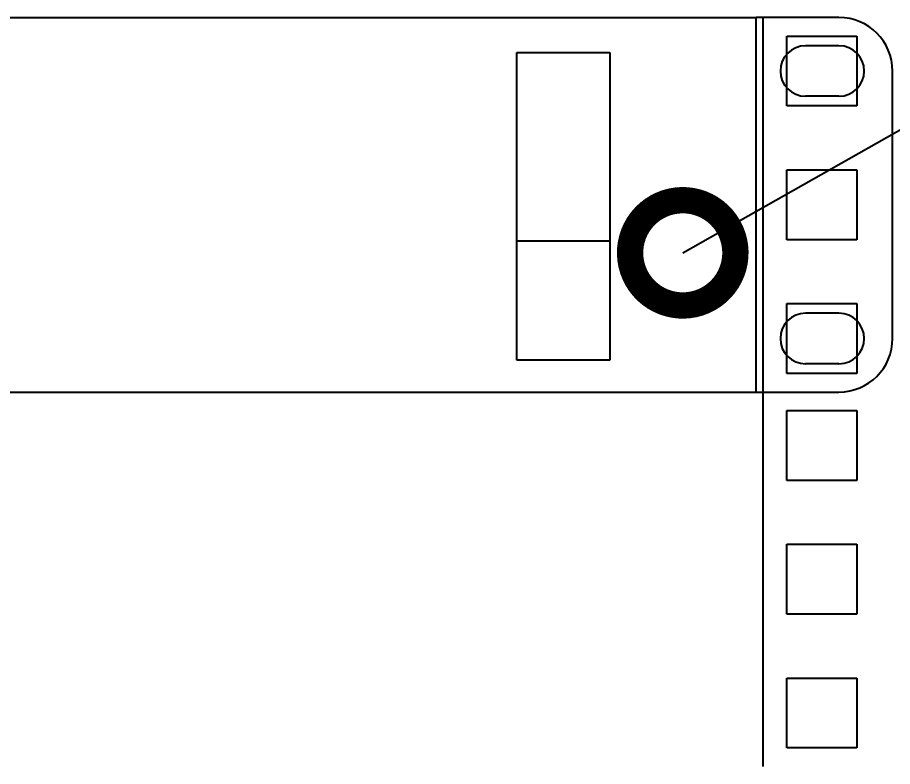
# Model space of a CAD drawing. Extents: x -260425 to 1294666, y -169889 to -2349.
# Drawn here: x 1001955 to 1002993, y -27576 to -26687 of the extents above; entities that cross this region are included whole.
import ezdxf
from ezdxf import colors
from ezdxf.entities.mleader import LeaderData, LeaderLine
from ezdxf.enums import TextEntityAlignment as Align
from ezdxf.math import Vec2, Vec3

# ---------------------------------------------------------------- set-up
doc = ezdxf.new("R2010")
doc.units = 0
doc.header["$LTSCALE"] = 100
doc.styles.add('1ISOCPEUR', font='isocpeui.ttf', dxfattribs={"height": 250})

# ---------------------------------------------------------------- blocks, each defined once
blk = doc.blocks.new('*U218')
at = {"color": 0, "linetype": 'ByBlock', "lineweight": -2}
for p, q in [((525.5, 833.4), (525.5, 788.95)), ((528.35, 822.9), (528.35, 831.2)), ((528.35, 831.2), (536.65, 831.2)), ((536.65, 831.2), (536.65, 822.9)), ((536.65, 822.9), (528.35, 822.9)), ((528.35, 807.025), (528.35, 815.325)), ((528.35, 815.325), (536.65, 815.325)), ((536.65, 815.325), (536.65, 807.025)), ((536.65, 807.025), (528.35, 807.025)), ((528.35, 791.15), (528.35, 799.45)), ((528.35, 799.45), (536.65, 799.45)), ((536.65, 799.45), (536.65, 791.15)), ((536.65, 791.15), (528.35, 791.15)), ((525.5, 788.95), (525.5, 744.5)), ((528.35, 778.45), (528.35, 786.75)), ((528.35, 786.75), (536.65, 786.75)), ((536.65, 786.75), (536.65, 778.45)), ((536.65, 778.45), (528.35, 778.45)), ((528.35, 762.575), (528.35, 770.875)), ((528.35, 770.875), (536.65, 770.875)), ((536.65, 770.875), (536.65, 762.575)), ((536.65, 762.575), (528.35, 762.575)), ((528.35, 746.7), (528.35, 755)), ((528.35, 755), (536.65, 755)), ((536.65, 755), (536.65, 746.7)), ((536.65, 746.7), (528.35, 746.7))]:
    blk.add_line(p, q, dxfattribs=at)
blk = doc.blocks.new('_DotSmall')
at = {"color": 0, "linetype": 'ByBlock', "const_width": 0.5}
blk.add_lwpolyline([(-0.0625, 0, 1), (0.0625, 0, 1)], format="xyb", close=True, dxfattribs=at)
blk = doc.blocks.new('*U214')
at = {"color": 0, "linetype": 'ByBlock', "lineweight": -2}
for p, q in [((174.5, 22.22), (625.5, 22.22)), ((635.31, 22.22), (625.5, 22.22)), ((625.5, -22.23), (625.5, 22.22)), ((635.31, 18.87), (631.35, 18.87)), ((597.07, 18.07), (608.1, 18.07)), ((597.07, -18.44), (597.07, 18.07)), ((608.1, 18.07), (608.1, -18.44)), ((641.66, -15.88), (641.66, 15.87)), ((635.31, 12.87), (631.35, 12.87)), ((597.07, -4.27), (608.1, -4.27)), ((635.31, -12.88), (631.35, -12.88)), ((608.1, -18.44), (597.07, -18.44)), ((635.31, -18.88), (631.35, -18.88)), ((174.5, -22.23), (625.5, -22.23)), ((625.5, -22.23), (635.31, -22.23))]:
    blk.add_line(p, q, dxfattribs=at)
for centre, radius, start, end in [((635.31, 15.87), 6.35, 0, 90), ((631.35, 15.87), 3, 90, 270), ((635.31, 15.87), 3, 270, 90), ((631.35, -15.88), 3, 90, 270), ((635.31, -15.88), 3, 270, 90), ((635.31, -15.88), 6.35, 270, 0)]:
    blk.add_arc(centre, radius, start, end, dxfattribs=at)
at = {"color": 0, "lineweight": -2, "style": '1ISOCPEUR', "oblique": 15, "flags": 8}
blk.add_attdef('НАИМЕНОВАНИЕ', text='', height=25, dxfattribs=at).set_placement((750, 10.43), align=Align.MIDDLE_LEFT)

msp = doc.modelspace()

# ---------------------------------------------------------------- block references
at = {"xscale": 10, "yscale": 10, "zscale": 10}
for name, p in [('*U218', (997584.3, -35020.7)), ('*U214', (996576.7, -26908.9))]:
    msp.add_blockref(name, p, dxfattribs=at)

# ---------------------------------------------------------------- leaders
at = {"color": 0, "lineweight": 25}
ml = msp.add_multileader_mtext('Standard', dxfattribs=at)
ml.set_content('11', style='1ISOCPEUR')
ml.set_leader_properties()
ml.set_arrow_properties(name='DOTSMALL')
ml.build(insert=Vec2(0, 0))
ml.multileader.update_dxf_attribs({"text_left_attachment_type": 6, "text_right_attachment_type": 6, "dogleg_length": 100, "arrow_head_size": 250})
ctx = ml.context
ctx.base_point, ctx.char_height, ctx.arrow_head_size, ctx.landing_gap_size, ctx.plane_origin = Vec3(1004231.1, -26180.7), 250, 250, 0, Vec3(997599.9, -26829)
ctx.left_attachment, ctx.right_attachment = 6, 6
notes = []
notes.append((ctx, [(1, (1, 1, 0), (1004131.1, -26180.7), (1, 0), 100, [(0, [(1002744.4, -26966)], 0, [])])]))
ctx.mtext.insert, ctx.mtext.width, ctx.mtext.flow_direction = Vec3(1004231.1, -25880.7), 623.998, 5
for ctx, leaders in notes:
    for number, flags, end, landing, length, lines in leaders:
        leader = LeaderData()
        leader.index, (leader.has_last_leader_line, leader.has_dogleg_vector, leader.attachment_direction) = number, flags
        leader.last_leader_point, leader.dogleg_vector, leader.dogleg_length = Vec3(end), Vec3(landing), length
        for number, points, colour, breaks in lines:
            line = LeaderLine()
            line.index, line.vertices, line.color, line.breaks = number, Vec3.list(points), colors.encode_raw_color(colour), breaks
            leader.lines.append(line)
        ctx.leaders.append(leader)

doc.saveas('drawing.dxf')
